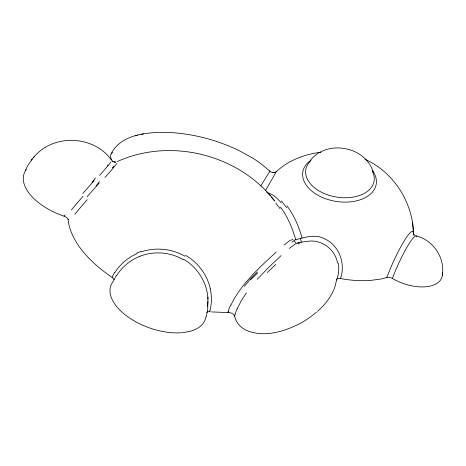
<?xml version="1.0" encoding="UTF-8"?>
<svg xmlns="http://www.w3.org/2000/svg" width="466" height="466" viewBox="0 0 466 466"><rect width="100%" height="100%" fill="white"/><g stroke="black" fill="none" stroke-linecap="round" stroke-linejoin="round"><path stroke-width="0.7" d="M207.941 301.531L207.586 306.599M336.435 279.827L336.085 282.087A124.702 66.452 19.7 0 1 333.481 290.458C329.905 298.619 324.004 305.545 317.393 311.439M442.246 275.761C445.409 258.298 433.485 240.165 416.284 235.947M273.915 175.903C274.643 174.604 275.383 173.305 276.053 171.977C287.889 160.56 304.712 154.095 321.039 152.236M276.315 171.296L275.674 172.239M206.275 316.298L207.667 310.135L207.976 297.162M209.816 310.665L209.543 311.707A4.951 2.639 19.7 0 0 206.671 312.337M228.48 311.533L228.2 312.459L227.798 312.465M336.353 280.066A4.841 2.58 19.7 0 1 340.465 278.546C345.749 263.983 339.405 245.634 325.035 239C315.063 233.466 304.082 237.602 294.052 240.235A4.829 4.747 -30.7 0 0 295.992 242.949M237.45 308.323L241.196 300.949L246.333 292.945M25.292 170.655L27.762 165.552L32.241 159.046M230.932 305.143C241.073 283.852 259.178 267.892 276.122 252.1M111.182 153.698C121.119 134.167 146.924 132.297 166.333 132.356C191.206 133.212 215.752 139.532 238.231 150.157L253.195 158.353L259.189 162.378L271.241 172.152L273.024 172.566L274.754 172.269L272.994 172.56M269.633 171.657L269.907 171.121L260.727 186.033M265.486 190.646L273.67 176.334M115.539 276.909L116.488 275.243M114.636 272.447L113.646 274.177A48.569 45.709 -4.4 0 0 112.096 277.352L109.353 275.464A112.679 60.044 19.7 0 1 68.508 222.655L68.129 219.69L68.566 219.113M68.17 219.696A4.951 2.639 19.7 0 0 64.04 216.183L65.089 214.774M33.494 157.531C52.763 133.596 93.66 134.93 111.467 160.065M31.35 160.129L34.164 156.71M113.046 167.3L112.551 167.888M87.078 196.739L99.077 183.243M82.831 193.384L94.278 180.552M257.29 279.291L268.212 267.828L281.115 255.589M310.735 159.908C327.621 139.13 366.288 146.633 373.359 172.7M112.475 152.382L110.739 154.66A15.11 8.056 19.7 0 0 110.471 156.529L111.182 159.075L112.708 161.527M316.414 312.29L309.133 317.905A203.939 108.671 19.7 0 1 299.947 323.526C283.969 331.728 263.977 337.751 246.578 330.429A15.11 8.056 19.7 0 1 243.607 328.798C239.134 326.014 235.738 321.447 234.672 316.251A27.5 14.825 -63.4 0 1 235.138 314.503M284.103 245.011L289.805 240.573L292.98 239.442M289.287 248.413L295.345 243.922L298.956 242.722M136.975 252.991L140.918 251.454M117.31 161.562C170.684 137.272 239.116 154.467 274.73 201.038L271.387 197.083M442.263 272.779A34.618 18.448 19.7 0 1 426.705 286.683A34.618 18.448 19.7 0 1 392.372 278.447A4.817 2.569 19.7 0 0 386.85 277.462L384.904 278.021A83.152 44.311 19.7 0 1 379.668 279.227L370.359 280.427L360.294 280.66A83.152 44.311 19.7 0 1 342.458 278.901L340.465 278.551M135.222 135.769L137.563 135.233M141.344 134.354L143.481 133.864M297.675 242.856L305.888 241.411M306.372 241.586C320.532 238.359 335.31 249.013 337.53 263.208M181.944 332.695L188.683 331.658A50.147 26.725 19.7 0 0 206.007 316.298M181.175 332.759L177.389 332.905A50.147 26.725 19.7 0 1 124.48 314.241A50.147 26.725 19.7 0 1 113.593 281.004M227.396 312.465L226.994 312.47M226.587 312.47L226.179 312.476M225.777 312.476L212.164 311.935M115.789 162.098L113.931 161.958L115.591 162.086M211.418 311.87L210.859 311.824M209.921 311.742L209.543 311.707M112.621 161.277L114.129 161.964M365.024 159.32C394.329 172.42 413.325 203.38 413.692 235.202L413.301 232.383M183.488 259.207C197.607 267.333 207.353 282.798 207.912 299.155M413.983 234.491L415.159 235.534M281.318 200.863L286.631 207.661M275.691 202.955L280.054 208.692M266.942 191.87L270.28 195.807M412.503 222.468L413.406 233.017M228.165 312.389A4.887 2.604 19.7 0 1 234.596 316.239M287.027 206.013A56.473 26.894 76.6 0 1 302.079 238.091M300.424 238.755A4.829 1.672 66.5 0 1 301.141 242.454M266.878 192.627A56.468 23.865 75.3 0 1 281.115 202.762M280.439 207.108A57.58 27.424 76.8 0 1 295.66 239.571M291.821 242.367A68.461 9.547 -65.8 0 1 293.766 240.91M235.033 314.358A30.616 16.38 -63.5 0 1 237.299 308.276M244.312 286.462A72.976 30.628 -62.5 0 1 257.459 271.882M267.286 272.528A122.727 7.025 -46.7 0 1 275.79 264.403M298.485 243.951A71.094 11.778 -66.9 0 1 299.714 243.468M228.136 311.55A33.5 19.403 -61.4 0 1 230.623 305.049M250.562 279.746A115.894 3.227 -44.3 0 1 257.605 273.099M338.328 263.179A37.455 33.173 34.2 0 1 336.953 279.082M372.561 171.68A34.618 21.919 9.4 0 1 336.12 197.001A34.618 21.919 9.4 0 1 310.537 161.131M311.067 160.118A37.21 23.591 9.4 0 0 309.599 189.08A37.216 23.591 9.4 0 0 359.024 200.164A37.216 23.591 9.4 0 0 372.13 170.119M392.372 278.447A34.251 4.852 -65.8 0 1 393.747 274.876A34.414 4.87 -65.8 0 1 416.773 236.483M386.844 277.462A36.872 5.219 -65.8 0 1 388.428 273.344A37.018 5.242 -65.8 0 1 405.187 239.355A37.018 5.242 -65.8 0 1 413.418 234.252M64.046 216.16A50.147 26.719 19.7 0 1 26.3 169.554M112.114 277.334A4.963 2.645 19.7 0 1 113.931 279.687M107.931 164.824A47.718 3.198 -57 0 1 107.541 165.616M95.536 177.948A49.186 1.13 -50.5 0 1 91.919 182.445M111.001 161.9A49.291 1.794 -46.7 0 1 99.561 175.455M71.415 209.916A47.468 3.18 -49.1 0 1 83.059 196.256M113.821 165.978A49.699 3.111 -56.8 0 1 112.958 167.678M99.538 181.577A52.186 1.089 -50.5 0 1 95.973 185.998M116.867 163.362A52.448 1.788 -46.9 0 1 104.966 177.482M74.909 214.162A49.297 3.25 -49.2 0 1 87.206 199.698M113.821 280.485A47.118 44.299 -5.4 0 1 115.283 277.416M116.785 275.406A48.167 45.406 -3.3 0 1 139.887 256.329M139.841 256.248A49.489 47.887 11.4 0 1 183.26 259.585M114.898 272.587A50.142 47.305 -2.6 0 1 137.22 253.492M141.076 251.89A52.646 51.004 12.5 0 1 185.008 256.248M185.55 255.327A51.668 50.578 18.9 0 1 210.224 288.425M210.154 288.448A49.361 46.955 33.2 0 1 209.974 310.711"/></g></svg>
